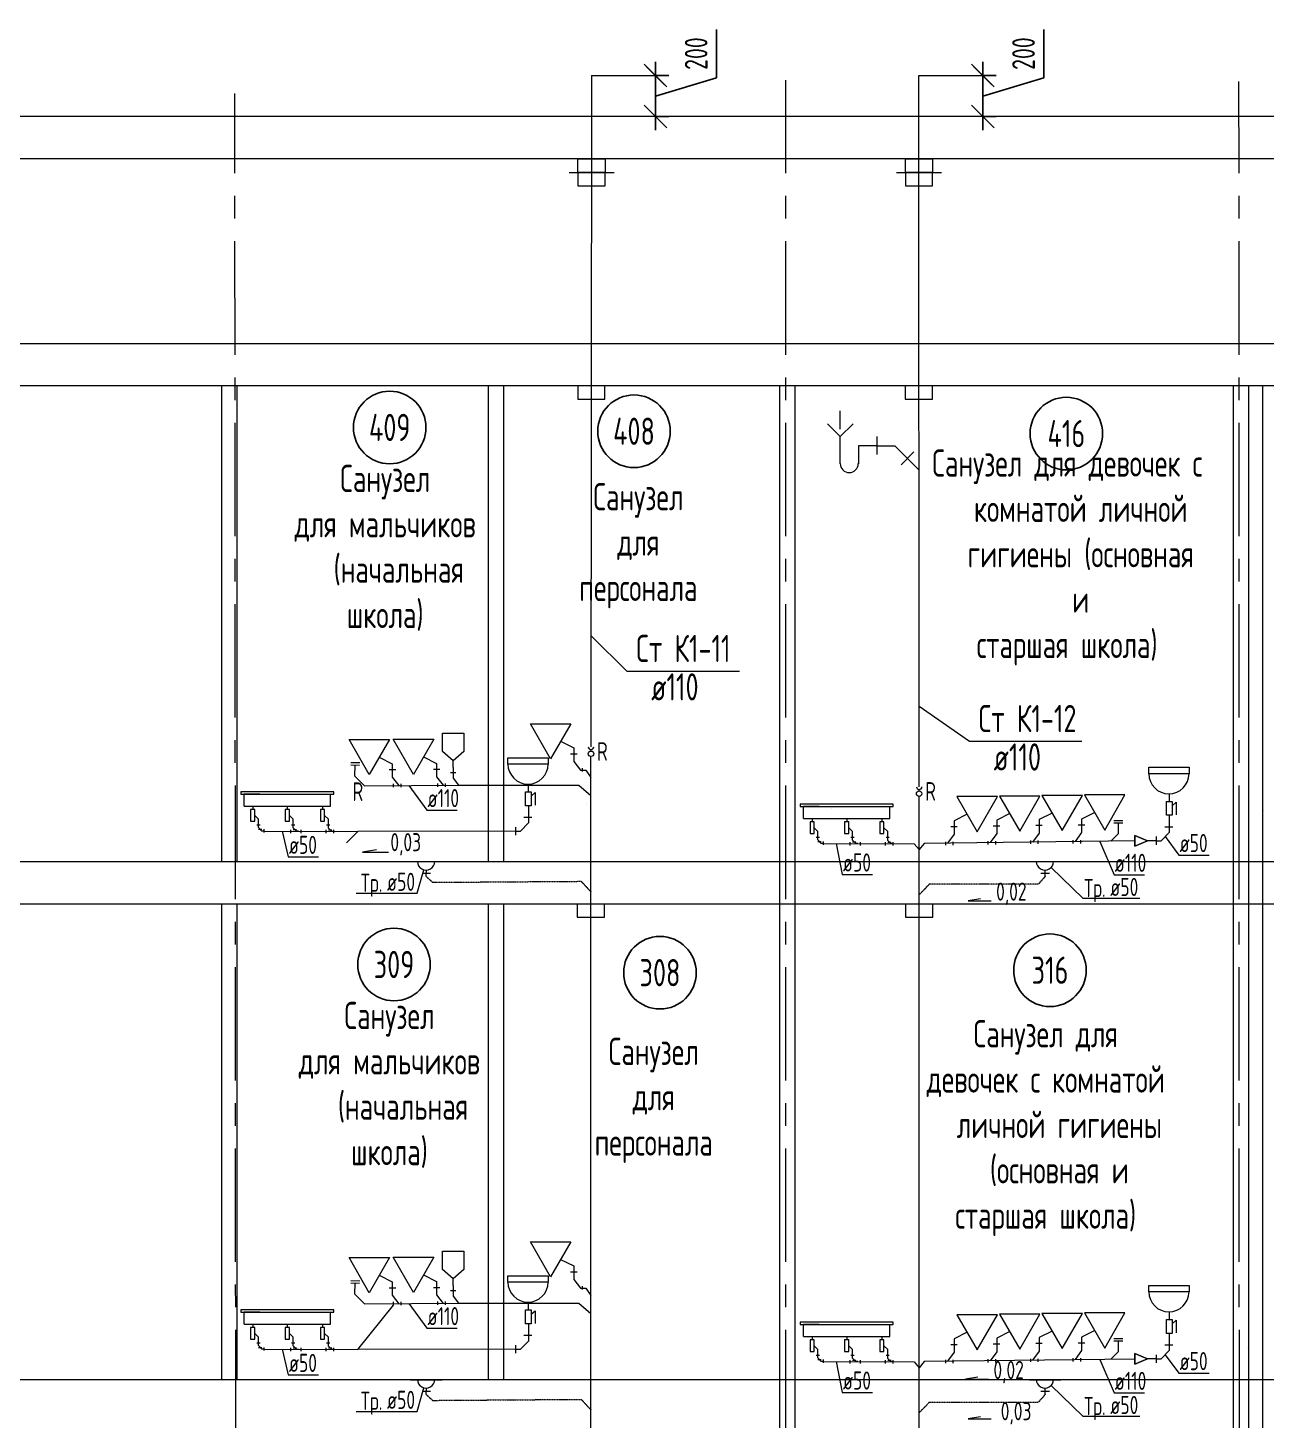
# Model space of a CAD drawing. Header units: millimetres. Extents: x -8689834 to 9419935, y -284943 to 166066.
# Drawn here: x -143613 to -129957, y -209729 to -194381 of the extents above; entities that cross this region are included whole.
import ezdxf
from ezdxf.enums import TextEntityAlignment as Align

# ---------------------------------------------------------------- set-up
doc = ezdxf.new("R2010")
doc.units = ezdxf.units.MM
doc.header["$MEASUREMENT"] = 0
doc.linetypes.add('01_base$0$DASHED2', pattern=[0.375, 0.25, -0.125])
doc.linetypes.add('CENTER', pattern=[2, 1.25, -0.25, 0.25, -0.25])
doc.layers.get('0').update_dxf_attribs({"color": 250, "lineweight": 9})
for name, color, linetype in [('PDF _0', 7, 'Continuous'), ('PDF __ВК-Text В1', 7, 'Continuous'), ('PDF __ВК-В1', 5, 'Continuous'), ('PDF __ВК-переход', 7, 'Continuous'), ('PDF __ВК-переход на SML', 3, 'Continuous'), ('PDF __ВК-противопожарные муфты', 1, 'Continuous'), ('PDF __ВК-размеры', 7, 'Continuous'), ('PDF __ВК-стены', 7, 'Continuous'), ('PDF __К14', 3, 'Continuous'), ('PDF __Сантехника', 7, 'Continuous'), ('PDF _TEKSTBK', 7, 'Continuous'), ('АР_Таблицы', 250, 'Continuous')]:
    doc.layers.add(name, color=color, linetype=linetype)
doc.layers.add('PDF __ВК-К1', color=7, linetype='Continuous', true_color=0xb80000)
for name, color, linetype, lineweight in [('АР_Маркер экспликации', 239, 'Continuous', 13), ('АР_Номер помещения', 1, 'Continuous', 25), ('АР_Оси', 195, 'Continuous', 9), ('АР_Оси размеры', 164, 'Continuous', 9), ('АР_Помещения_площадь', 19, 'Continuous', 9), ('ВК_канализация', 32, 'Continuous', 30)]:
    doc.layers.add(name, color=color, linetype=linetype, lineweight=lineweight)
doc.styles.add('ISOCPEUR', font='isocpeur.ttf', dxfattribs={"width": 0.7})
doc.styles.get("Standard").update_dxf_attribs({"font": 'isocpeur.ttf', "width": 0.7})
doc.styles.add('ГОСТ 2.304', font='isocpeur.ttf', dxfattribs={"width": 0.7})
doc.dimstyles.new('СПДС', dxfattribs={"dimscale": 100, "dimtxt": 2.5, "dimasz": 2.5, "dimexe": 1.5, "dimexo": 0, "dimgap": 1, "dimtad": 1, "dimdec": 0, "dimrnd": 1, "dimtxsty": 'ГОСТ 2.304', "dimblk": 'OBLIQUE', "dimcen": 2.5, "dimdle": 1.5, "dimadec": 0, "dimazin": 2, "dimtfac": 0.75, "dimtdec": 0, "dimtmove": 1, "dimatfit": 3, "dimfxl": 1, "dimtolj": 1, "dimarcsym": 1})

# ---------------------------------------------------------------- blocks, each defined once
blk = doc.blocks.new('*U2019')
at = {"layer": 'АР_Номер помещения', "color": 7}
blk.add_circle((-15720, 4793), 400, dxfattribs=at)
at = {"layer": 'АР_Помещения_площадь', "color": 7}
blk.add_line((-13545, 633), (-13545, 633), dxfattribs=at)
at = {"color": 7, "style": 'ISOCPEUR', "width": 0.7, "flags": 1}
blk.add_attdef('КАТЕГОРИЯ', (-499, -2092), '', height=250, dxfattribs=at)
at = {"layer": 'АР_Номер помещения', "color": 7, "style": 'ISOCPEUR', "width": 0.7}
blk.add_attdef('НОМЕР_ПОМЕЩЕНИЯ', text='', height=300, dxfattribs=at).set_placement((-15720, 4793), align=Align.MIDDLE_CENTER)
at = {"layer": 'АР_Помещения_площадь', "color": 7, "lineweight": 30, "width": 0.7, "flags": 104}
blk.add_attdef('ИМЯ_ПОМЕЩЕНИЯ', text='', height=100, dxfattribs=at).set_placement((158, 1217), align=Align.MIDDLE_CENTER)
at = {"layer": 'АР_Помещения_площадь', "color": 7, "style": 'ISOCPEUR', "width": 0.7}
blk.add_attdef('ПЛОЩАДЬ_ПОМЕЩЕНИЯ', text='', height=200, dxfattribs=at).set_placement((-13540, 880), align=Align.MIDDLE_RIGHT)
blk = doc.blocks.new('*U2045')
at = {"layer": 'АР_Номер помещения', "color": 7}
blk.add_circle((-15720, 4793), 400, dxfattribs=at)
at = {"layer": 'АР_Помещения_площадь', "color": 7}
blk.add_line((-13545, 633), (-13545, 633), dxfattribs=at)
at = {"color": 7, "style": 'ISOCPEUR', "width": 0.7, "flags": 1}
blk.add_attdef('КАТЕГОРИЯ', (-499, -2092), '', height=250, dxfattribs=at)
at = {"layer": 'АР_Номер помещения', "color": 7, "style": 'ISOCPEUR', "width": 0.7}
blk.add_attdef('НОМЕР_ПОМЕЩЕНИЯ', text='', height=300, dxfattribs=at).set_placement((-15720, 4793), align=Align.MIDDLE_CENTER)
at = {"layer": 'АР_Помещения_площадь', "color": 7, "lineweight": 30, "width": 0.7, "flags": 104}
blk.add_attdef('ИМЯ_ПОМЕЩЕНИЯ', text='', height=100, dxfattribs=at).set_placement((158, 1217), align=Align.MIDDLE_CENTER)
at = {"layer": 'АР_Помещения_площадь', "color": 7, "style": 'ISOCPEUR', "width": 0.7}
blk.add_attdef('ПЛОЩАДЬ_ПОМЕЩЕНИЯ', text='', height=200, dxfattribs=at).set_placement((-13540, 880), align=Align.MIDDLE_RIGHT)
blk = doc.blocks.new('*U2046')
at = {"layer": 'АР_Номер помещения', "color": 7}
blk.add_circle((-15720, 4793), 400, dxfattribs=at)
at = {"layer": 'АР_Помещения_площадь', "color": 7}
blk.add_line((-13545, 633), (-13545, 633), dxfattribs=at)
at = {"color": 7, "style": 'ISOCPEUR', "width": 0.7, "flags": 1}
blk.add_attdef('КАТЕГОРИЯ', (-499, -2092), '', height=250, dxfattribs=at)
at = {"layer": 'АР_Номер помещения', "color": 7, "style": 'ISOCPEUR', "width": 0.7}
blk.add_attdef('НОМЕР_ПОМЕЩЕНИЯ', text='', height=300, dxfattribs=at).set_placement((-15720, 4793), align=Align.MIDDLE_CENTER)
at = {"layer": 'АР_Помещения_площадь', "color": 7, "lineweight": 30, "width": 0.7, "flags": 104}
blk.add_attdef('ИМЯ_ПОМЕЩЕНИЯ', text='', height=100, dxfattribs=at).set_placement((158, 1217), align=Align.MIDDLE_CENTER)
at = {"layer": 'АР_Помещения_площадь', "color": 7, "style": 'ISOCPEUR', "width": 0.7}
blk.add_attdef('ПЛОЩАДЬ_ПОМЕЩЕНИЯ', text='', height=200, dxfattribs=at).set_placement((-13540, 880), align=Align.MIDDLE_RIGHT)
blk = doc.blocks.new('*U2047')
at = {"layer": 'АР_Номер помещения', "color": 7}
blk.add_circle((-15720, 4793), 400, dxfattribs=at)
at = {"layer": 'АР_Помещения_площадь', "color": 7}
blk.add_line((-13545, 633), (-13545, 633), dxfattribs=at)
at = {"color": 7, "style": 'ISOCPEUR', "width": 0.7, "flags": 1}
blk.add_attdef('КАТЕГОРИЯ', (-499, -2092), '', height=250, dxfattribs=at)
at = {"layer": 'АР_Номер помещения', "color": 7, "style": 'ISOCPEUR', "width": 0.7}
blk.add_attdef('НОМЕР_ПОМЕЩЕНИЯ', text='', height=300, dxfattribs=at).set_placement((-15720, 4793), align=Align.MIDDLE_CENTER)
at = {"layer": 'АР_Помещения_площадь', "color": 7, "lineweight": 30, "width": 0.7, "flags": 104}
blk.add_attdef('ИМЯ_ПОМЕЩЕНИЯ', text='', height=100, dxfattribs=at).set_placement((158, 1217), align=Align.MIDDLE_CENTER)
at = {"layer": 'АР_Помещения_площадь', "color": 7, "style": 'ISOCPEUR', "width": 0.7}
blk.add_attdef('ПЛОЩАДЬ_ПОМЕЩЕНИЯ', text='', height=200, dxfattribs=at).set_placement((-13540, 880), align=Align.MIDDLE_RIGHT)
blk = doc.blocks.new('_Oblique')
at = {"color": 0, "linetype": 'ByBlock', "lineweight": -2}
blk.add_line((-0.5, -0.5), (0.5, 0.5), dxfattribs=at)
blk = doc.blocks.new('*D2065')
at = {"layer": 'АР_Оси размеры', "color": 0, "lineweight": -2, "ltscale": 100, "transparency": 16777216}
for p, q in [((-136018, -194931), (-136018, -194399)), ((-136693, -195510), (-136693, -194757)), ((-136693, -194907), (-136543, -194907)), ((-136693, -195134), (-136018, -194931)), ((-136693, -195360), (-136543, -195360))]:
    blk.add_line(p, q, dxfattribs=at)
at = {"layer": 'АР_Оси размеры', "color": 0, "lineweight": -2, "ltscale": 100, "transparency": 16777216, "xscale": 250, "yscale": 250, "zscale": 250}
for p, rotation in [((-136693, -194907), 90), ((-136693, -195360), 270)]:
    blk.add_blockref('_Oblique', p, dxfattribs=dict(at, rotation=rotation))
at = {"layer": 'АР_Оси размеры', "color": 0, "lineweight": 13, "ltscale": 100, "transparency": 16777216, "insert": (-136243, -194665), "char_height": 250, "attachment_point": 5, "rotation": 90, "style": 'ГОСТ 2.304'}
blk.add_mtext('\\A1;200', dxfattribs=at)
blk = doc.blocks.new('*D2058')
at = {"layer": 'АР_Оси размеры', "color": 0, "lineweight": -2, "ltscale": 100, "transparency": 16777216}
for p, q in [((-132408, -194931), (-132408, -194399)), ((-133083, -195510), (-133083, -194757)), ((-133083, -194907), (-132933, -194907)), ((-133083, -195134), (-132408, -194931)), ((-133083, -195360), (-132933, -195360))]:
    blk.add_line(p, q, dxfattribs=at)
at = {"layer": 'АР_Оси размеры', "color": 0, "lineweight": -2, "ltscale": 100, "transparency": 16777216, "xscale": 250, "yscale": 250, "zscale": 250}
for p, rotation in [((-133083, -194907), 90), ((-133083, -195360), 270)]:
    blk.add_blockref('_Oblique', p, dxfattribs=dict(at, rotation=rotation))
at = {"layer": 'АР_Оси размеры', "color": 0, "lineweight": 13, "ltscale": 100, "transparency": 16777216, "insert": (-132633, -194665), "char_height": 250, "attachment_point": 5, "rotation": 90, "style": 'ГОСТ 2.304'}
blk.add_mtext('\\A1;200', dxfattribs=at)
blk = doc.blocks.new('*U1948')
at = {"layer": 'АР_Номер помещения', "color": 7}
blk.add_circle((-15720, 4793), 400, dxfattribs=at)
at = {"layer": 'АР_Помещения_площадь', "color": 7}
blk.add_line((-13545, 633), (-13545, 633), dxfattribs=at)
at = {"color": 7, "style": 'ISOCPEUR', "width": 0.7, "flags": 1}
blk.add_attdef('КАТЕГОРИЯ', (-499, -2092), '', height=250, dxfattribs=at)
at = {"layer": 'АР_Номер помещения', "color": 7, "style": 'ISOCPEUR', "width": 0.7}
blk.add_attdef('НОМЕР_ПОМЕЩЕНИЯ', text='', height=300, dxfattribs=at).set_placement((-15720, 4793), align=Align.MIDDLE_CENTER)
at = {"layer": 'АР_Помещения_площадь', "color": 7, "lineweight": 30, "width": 0.7, "flags": 104}
blk.add_attdef('ИМЯ_ПОМЕЩЕНИЯ', text='', height=100, dxfattribs=at).set_placement((158, 1217), align=Align.MIDDLE_CENTER)
at = {"layer": 'АР_Помещения_площадь', "color": 7, "style": 'ISOCPEUR', "width": 0.7}
blk.add_attdef('ПЛОЩАДЬ_ПОМЕЩЕНИЯ', text='', height=200, dxfattribs=at).set_placement((-13540, 880), align=Align.MIDDLE_RIGHT)
blk = doc.blocks.new('*U1947')
at = {"layer": 'АР_Номер помещения', "color": 7}
blk.add_circle((-15720, 4793), 400, dxfattribs=at)
at = {"layer": 'АР_Помещения_площадь', "color": 7}
blk.add_line((-13545, 633), (-13545, 633), dxfattribs=at)
at = {"color": 7, "style": 'ISOCPEUR', "width": 0.7, "flags": 1}
blk.add_attdef('КАТЕГОРИЯ', (-499, -2092), '', height=250, dxfattribs=at)
at = {"layer": 'АР_Номер помещения', "color": 7, "style": 'ISOCPEUR', "width": 0.7}
blk.add_attdef('НОМЕР_ПОМЕЩЕНИЯ', text='', height=300, dxfattribs=at).set_placement((-15720, 4793), align=Align.MIDDLE_CENTER)
at = {"layer": 'АР_Помещения_площадь', "color": 7, "lineweight": 30, "width": 0.7, "flags": 104}
blk.add_attdef('ИМЯ_ПОМЕЩЕНИЯ', text='', height=100, dxfattribs=at).set_placement((158, 1217), align=Align.MIDDLE_CENTER)
at = {"layer": 'АР_Помещения_площадь', "color": 7, "style": 'ISOCPEUR', "width": 0.7}
blk.add_attdef('ПЛОЩАДЬ_ПОМЕЩЕНИЯ', text='', height=200, dxfattribs=at).set_placement((-13540, 880), align=Align.MIDDLE_RIGHT)

msp = doc.modelspace()

# ---------------------------------------------------------------- linework, layer by layer
at = {"layer": 'PDF _0', "lineweight": 13}
for points in [[(-136591.7, -195008.8), (-136794.9, -194805.6)], [(-132981.8, -195008.8), (-133185, -194805.6)]]:
    msp.add_lwpolyline(points, dxfattribs=at)
at = {"layer": 'PDF _0', "color": 3, "lineweight": 13}
for centre in [(-139221.1, -203569.8), (-139221.1, -203569.8), (-132397.1, -203569.8), (-132397.1, -203569.8), (-139221.1, -209280.3), (-139221.1, -209280.3), (-132397.1, -209280.3), (-132397.1, -209280.3)]:
    msp.add_arc(centre, 95.2, 179.99999, 0.00001, dxfattribs=at)
at = {"layer": 'PDF __ВК-Text В1', "lineweight": 13}
for points in [[(-139767.4, -203442.2), (-139922.1, -203468.4), (-139634.6, -203468.4)], [(-133108, -203981.9), (-133244.2, -204005), (-132990.9, -204005)], [(-133137.6, -209255.5), (-133273.9, -209278.5), (-133020.5, -209278.5)], [(-133108, -209692.5), (-133244.2, -209715.5), (-132990.9, -209715.5)]]:
    msp.add_lwpolyline(points, dxfattribs=at)
at = {"layer": 'PDF __ВК-В1', "color": 244, "lineweight": 13, "true_color": 0x991b1e}
for points in [[(-137402.2, -202306), (-137394.9, -194907.2)], [(-133783.3, -202746.4), (-133786.1, -194907.2)], [(-137404.2, -219022.6), (-137403.2, -202412.8)], [(-133784.4, -219019.3), (-133784.3, -202853.1)]]:
    msp.add_lwpolyline(points, dxfattribs=at)
at = {"layer": 'PDF __ВК-К1', "lineweight": 13}
for points in [[(-134252.2, -198885.7), (-134252.2, -199084.7)], [(-134252.2, -198987.3), (-134451.1, -198987.3)], [(-134252.2, -198987.3), (-134053.2, -198987.3), (-133786.5, -199254)], [(-133841.6, -199055), (-133981.2, -199199)], [(-139392.6, -203571.9), (-139045.5, -203571.9)], [(-132568.6, -203571.9), (-132221.5, -203571.9)], [(-139392.6, -209282.4), (-139045.5, -209282.4)], [(-132568.6, -209282.4), (-132221.5, -209282.4)]]:
    msp.add_lwpolyline(points, dxfattribs=at)
at = {"layer": 'PDF __ВК-К1', "color": 244, "lineweight": 13, "true_color": 0x991b1e}
for points in [[(-137627.3, -202383.9), (-137554.8, -202383.9)], [(-137592.8, -202318.3), (-137592.8, -202466.8)], [(-139954, -202510.6), (-140051.2, -202508.6)], [(-139953.4, -202484.5), (-140050.7, -202482.5)], [(-139901.8, -202737.2), (-140006.3, -202628.2), (-140003.8, -202509.6)], [(-139629.2, -202557.9), (-139556.7, -202557.9)], [(-139594.7, -202492.2), (-139594.7, -202640.8)], [(-139140.6, -202554.4), (-139068, -202554.4)], [(-139106, -202488.8), (-139106, -202637.3)], [(-138950.5, -202587.8), (-138892.5, -202587.8)], [(-138922.9, -202532.6), (-138922.9, -202651.3)], [(-137592.8, -202466.8), (-137520.2, -202562.6)], [(-137495.7, -202577.7), (-137495.7, -202541.3)], [(-139594.7, -202640.8), (-139522.1, -202734)], [(-139581.3, -202751.6), (-139581.3, -202715.2)], [(-139497.6, -202751.6), (-139497.6, -202715.2)], [(-139106, -202637.3), (-139033.5, -202730.6)], [(-139092.7, -202748.2), (-139092.7, -202711.7)], [(-139009, -202748.2), (-139009, -202711.7)], [(-138922.9, -202651.3), (-138864.9, -202728.6)], [(-138864.9, -202728.6), (-138784.5, -202728.6)], [(-138092.7, -202955.4), (-138092.7, -203145.9)], [(-141086.5, -203165.1), (-141050, -203165.1)], [(-141069.1, -203196.5), (-141069.1, -203160)], [(-141008.1, -203236.8), (-141032.4, -203236.8), (-141069.1, -203196.5)], [(-140706.5, -203165.1), (-140670.1, -203165.1)], [(-140687.4, -203200.3), (-140687.4, -203163.8)], [(-140628.4, -203237.7), (-140651, -203237.7), (-140687.4, -203200.3)], [(-140317.9, -203165.1), (-140281.5, -203165.1)], [(-140298.8, -203201.6), (-140298.8, -203165.1)], [(-140239.8, -203238.6), (-140262.4, -203238.6), (-140298.8, -203201.6)], [(-138236.6, -203234.8), (-138181.6, -203234.8), (-138092.7, -203145.9)], [(-138236.6, -203190.3), (-138236.6, -203279.2)], [(-138054.6, -203086.6), (-138143.5, -203086.6)], [(-133363.7, -203187.5), (-133436.3, -203187.5)], [(-133398.3, -203121.8), (-133398.3, -203270.4)], [(-132894.7, -203180.4), (-132967.2, -203180.4)], [(-132929.2, -203114.7), (-132929.2, -203263.3)], [(-132426.5, -203174.4), (-132499, -203174.4)], [(-132461, -203108.8), (-132461, -203257.3)], [(-131958.2, -203168.5), (-132030.8, -203168.5)], [(-131992.8, -203102.8), (-131992.8, -203251.4)], [(-131671.4, -203347.5), (-131586.5, -203262.6), (-131586.5, -203144)], [(-131636.3, -203117.9), (-131539, -203117.9)], [(-131636.3, -203144), (-131539, -203144)], [(-130987.3, -203192.8), (-131076.2, -203192.8)], [(-131025.4, -203061.5), (-131025.4, -203252)], [(-141069.1, -203215.6), (-141032.6, -203215.6)], [(-141008.3, -203252), (-141008.3, -203215.6)], [(-140716.9, -203220.6), (-140716.9, -203257.1)], [(-140687.4, -203219.3), (-140651, -203219.3)], [(-140603.2, -203220.6), (-140603.2, -203257.1)], [(-140328.3, -203220.6), (-140328.3, -203257.1)], [(-140298.8, -203220.6), (-140262.4, -203220.6)], [(-140239.8, -203257.1), (-140239.8, -203220.6)], [(-134918.1, -203300.8), (-134881.7, -203300.8)], [(-134900.7, -203332.2), (-134900.7, -203295.7)], [(-134839.8, -203372.5), (-134864, -203372.5), (-134900.7, -203332.2)], [(-134900.7, -203351.3), (-134864.3, -203351.3)], [(-134840, -203387.7), (-134840, -203351.3)], [(-134538.1, -203300.8), (-134501.7, -203300.8)], [(-134519, -203336), (-134519, -203299.5)], [(-134460.1, -203373.4), (-134482.6, -203373.4), (-134519, -203336)], [(-134519, -203355), (-134482.6, -203355)], [(-134149.5, -203300.8), (-134113.1, -203300.8)], [(-134130.4, -203337.3), (-134130.4, -203300.8)], [(-134071.4, -203374.3), (-134094, -203374.3), (-134130.4, -203337.3)], [(-131406.9, -203344.3), (-133728.9, -203372.8)], [(-133491.4, -203390), (-133491.4, -203353.6)], [(-133398.3, -203270.4), (-133470.7, -203369.6)], [(-133407.6, -203390), (-133407.6, -203353.6)], [(-133022.3, -203382.9), (-133022.3, -203346.5)], [(-132929.2, -203263.3), (-133001.7, -203362.5)], [(-132938.6, -203382.9), (-132938.6, -203346.5)], [(-132554.1, -203377), (-132554.1, -203340.6)], [(-132461, -203257.3), (-132533.5, -203356.6)], [(-132470.4, -203377), (-132470.4, -203340.6)], [(-132085.9, -203371), (-132085.9, -203334.6)], [(-131992.8, -203251.4), (-132065.3, -203350.6)], [(-132002.2, -203371), (-132002.2, -203334.6)], [(-131169.4, -203341.4), (-131267.2, -203342.6)], [(-131169.4, -203340.9), (-131114.3, -203340.9), (-131025.4, -203252)], [(-131169.4, -203296.5), (-131169.4, -203385.4)], [(-134548.6, -203356.3), (-134548.6, -203392.8)], [(-134434.8, -203356.3), (-134434.8, -203392.8)], [(-134159.9, -203356.3), (-134159.9, -203392.8)], [(-134130.4, -203356.3), (-134094, -203356.3)], [(-134071.5, -203392.8), (-134071.5, -203356.3)], [(-139392.6, -203571.9), (-139045.5, -203571.9)], [(-132568.6, -203571.9), (-132221.5, -203571.9)], [(-139172.5, -203703.1), (-139265.6, -203703.1)], [(-139172.5, -203703.1), (-139265.6, -203703.1)], [(-139219, -203737), (-139218.3, -203665)], [(-132348.4, -203703.1), (-132441.6, -203703.1)], [(-132348.4, -203703.1), (-132441.6, -203703.1)], [(-132395, -203737), (-132394.3, -203665)], [(-137627.3, -208094.5), (-137554.8, -208094.5)], [(-137592.8, -208028.8), (-137592.8, -208177.4)], [(-139954, -208221.1), (-140051.2, -208219.1)], [(-139953.4, -208195), (-140050.7, -208193)], [(-139901.8, -208447.7), (-140006.3, -208338.7), (-140003.8, -208220.1)], [(-139594.7, -208202.7), (-139594.7, -208351.3)], [(-139140.6, -208264.9), (-139068, -208264.9)], [(-139106, -208199.3), (-139106, -208347.8)], [(-138922.9, -208243.1), (-138922.9, -208361.8)], [(-137592.8, -208177.4), (-137520.2, -208273.2)], [(-137495.7, -208288.2), (-137495.7, -208251.8)], [(-139629.2, -208268.4), (-139556.7, -208268.4)], [(-139594.7, -208351.3), (-139522.1, -208444.6)], [(-139106, -208347.8), (-139033.5, -208441.1)], [(-138950.5, -208298.3), (-138892.5, -208298.3)], [(-138922.9, -208361.8), (-138864.9, -208439.1)], [(-139581.3, -208462.2), (-139581.3, -208425.7)], [(-139497.6, -208462.2), (-139497.6, -208425.7)], [(-139092.7, -208458.7), (-139092.7, -208422.3)], [(-139009, -208458.7), (-139009, -208422.3)], [(-138864.9, -208439.1), (-138784.5, -208439.1)], [(-138092.7, -208665.9), (-138092.7, -208856.4)], [(-141086.5, -208875.6), (-141050, -208875.6)], [(-141069.1, -208907), (-141069.1, -208870.6)], [(-140706.5, -208875.6), (-140670.1, -208875.6)], [(-140687.4, -208910.8), (-140687.4, -208874.4)], [(-140317.9, -208875.6), (-140281.5, -208875.6)], [(-140298.8, -208912.1), (-140298.8, -208875.6)], [(-138236.6, -208945.3), (-138181.6, -208945.3), (-138092.7, -208856.4)], [(-138054.6, -208797.1), (-138143.5, -208797.1)], [(-133398.3, -208832.4), (-133398.3, -208980.9)], [(-132929.2, -208825.3), (-132929.2, -208973.8)], [(-132461, -208819.3), (-132461, -208967.9)], [(-131958.2, -208879), (-132030.8, -208879)], [(-131992.8, -208813.4), (-131992.8, -208961.9)], [(-131671.4, -209058.1), (-131586.5, -208973.1), (-131586.5, -208854.5)], [(-131636.3, -208828.4), (-131539, -208828.4)], [(-131636.3, -208854.5), (-131539, -208854.5)], [(-131025.4, -208772.1), (-131025.4, -208962.5)], [(-141008.1, -208947.4), (-141032.4, -208947.4), (-141069.1, -208907)], [(-141069.1, -208926.1), (-141032.6, -208926.1)], [(-141008.3, -208962.5), (-141008.3, -208926.1)], [(-140716.9, -208931.2), (-140716.9, -208967.6)], [(-140628.4, -208948.2), (-140651, -208948.2), (-140687.4, -208910.8)], [(-140687.4, -208929.9), (-140651, -208929.9)], [(-140603.2, -208931.2), (-140603.2, -208967.6)], [(-140328.3, -208931.2), (-140328.3, -208967.6)], [(-140239.8, -208949.1), (-140262.4, -208949.1), (-140298.8, -208912.1)], [(-140298.8, -208931.2), (-140262.4, -208931.2)], [(-140239.8, -208967.6), (-140239.8, -208931.2)], [(-138236.6, -208900.8), (-138236.6, -208989.7)], [(-134918.1, -209011.4), (-134881.7, -209011.4)], [(-134900.7, -209042.7), (-134900.7, -209006.3)], [(-134538.1, -209011.4), (-134501.7, -209011.4)], [(-134519, -209046.5), (-134519, -209010.1)], [(-134149.5, -209011.4), (-134113.1, -209011.4)], [(-134130.4, -209047.8), (-134130.4, -209011.4)], [(-133398.3, -208980.9), (-133470.7, -209080.1)], [(-133363.7, -208898), (-133436.3, -208898)], [(-132929.2, -208973.8), (-133001.7, -209073)], [(-132894.7, -208890.9), (-132967.2, -208890.9)], [(-132461, -208967.9), (-132533.5, -209067.1)], [(-132426.5, -208885), (-132499, -208885)], [(-131992.8, -208961.9), (-132065.3, -209061.1)], [(-131169.4, -209051.4), (-131114.3, -209051.4), (-131025.4, -208962.5)], [(-131169.4, -209007), (-131169.4, -209095.9)], [(-130987.3, -208903.3), (-131076.2, -208903.3)], [(-134839.8, -209083.1), (-134864, -209083.1), (-134900.7, -209042.7)], [(-134900.7, -209061.8), (-134864.3, -209061.8)], [(-134840, -209098.2), (-134840, -209061.8)], [(-134548.6, -209066.9), (-134548.6, -209103.3)], [(-134460.1, -209083.9), (-134482.6, -209083.9), (-134519, -209046.5)], [(-134519, -209065.6), (-134482.6, -209065.6)], [(-134434.8, -209066.9), (-134434.8, -209103.3)], [(-134159.9, -209066.9), (-134159.9, -209103.3)], [(-134071.4, -209084.8), (-134094, -209084.8), (-134130.4, -209047.8)], [(-134130.4, -209066.9), (-134094, -209066.9)], [(-134071.5, -209103.3), (-134071.5, -209066.9)], [(-131406.9, -209054.8), (-133728.9, -209083.3)], [(-133491.4, -209100.6), (-133491.4, -209064.1)], [(-133407.6, -209100.6), (-133407.6, -209064.1)], [(-133022.3, -209093.5), (-133022.3, -209057)], [(-132938.6, -209093.5), (-132938.6, -209057)], [(-132554.1, -209087.5), (-132554.1, -209051.1)], [(-132470.4, -209087.5), (-132470.4, -209051.1)], [(-132085.9, -209081.6), (-132085.9, -209045.1)], [(-132002.2, -209081.6), (-132002.2, -209045.1)], [(-131169.4, -209051.9), (-131267.2, -209053.1)], [(-139392.6, -209282.4), (-139045.5, -209282.4)], [(-132568.6, -209282.4), (-132221.5, -209282.4)], [(-139172.5, -209413.6), (-139265.6, -209413.6)], [(-139172.5, -209413.6), (-139265.6, -209413.6)], [(-139219, -209447.5), (-139218.3, -209375.5)], [(-132348.4, -209413.6), (-132441.6, -209413.6)], [(-132348.4, -209413.6), (-132441.6, -209413.6)], [(-132395, -209447.5), (-132394.3, -209375.5)]]:
    msp.add_lwpolyline(points, dxfattribs=at)
at = {"layer": 'PDF __ВК-К1', "color": 244, "linetype": '01_base$0$DASHED2', "lineweight": 13, "true_color": 0x991b1e}
for points in [[(-139219, -203737), (-139149.3, -203800.1), (-137510.9, -203788.8), (-137405.5, -203903.1)], [(-132395, -203737), (-132471.2, -203821.6), (-133672.7, -203821.6), (-133782.7, -203935.9)], [(-139219, -209447.5), (-139149.3, -209510.6), (-137510.9, -209499.3), (-137405.5, -209613.6)], [(-132395, -209447.5), (-132471.2, -209532.2), (-133672.7, -209532.2), (-133782.7, -209646.5)]]:
    msp.add_lwpolyline(points, dxfattribs=at)
at = {"layer": 'PDF __ВК-переход', "lineweight": 13}
for points in [[(-131406.8, -203283.1), (-131407, -203401.6), (-131267.2, -203342.6), (-131406.8, -203283.1), (-131407, -203401.6), (-131267.2, -203342.6), (-131406.8, -203283.1), (-131267.2, -203342.6), (-131407, -203401.6)], [(-131406.8, -208993.6), (-131407, -209112.1), (-131267.2, -209053.1), (-131406.8, -208993.6), (-131407, -209112.1), (-131267.2, -209053.1), (-131406.8, -208993.6), (-131267.2, -209053.1), (-131407, -209112.1)]]:
    msp.add_lwpolyline(points, close=True, dxfattribs=at)
at = {"layer": 'PDF __ВК-переход на SML', "lineweight": 13}
for points in [[(-137546.2, -195825.8), (-137245.6, -195825.8), (-137245.6, -195974), (-137546.2, -195974)], [(-133936.3, -195825.8), (-133635.7, -195825.8), (-133635.7, -195974), (-133936.3, -195974)]]:
    msp.add_lwpolyline(points, close=True, dxfattribs=at)
at = {"layer": 'PDF __ВК-противопожарные муфты', "lineweight": 13}
for points in [[(-137643.5, -195974), (-137398, -195974), (-137148.3, -195974)], [(-137546.2, -195974), (-137546.2, -196122.1), (-137245.6, -196122.1), (-137245.6, -195974)], [(-134033.6, -195974), (-133788.1, -195974), (-133538.3, -195974)], [(-133936.3, -195974), (-133936.3, -196122.1), (-133635.7, -196122.1), (-133635.7, -195974)], [(-137646.8, -198324.9), (-137401.2, -198324.9), (-137151.5, -198324.9)], [(-137549.4, -198324.9), (-137549.4, -198473.1), (-137248.8, -198473.1), (-137248.8, -198324.9)], [(-134036.4, -198324.9), (-133790.9, -198324.9), (-133541.1, -198324.9)], [(-133939.1, -198324.9), (-133939.1, -198473.1), (-133638.5, -198473.1), (-133638.5, -198324.9)], [(-137651, -204035.4), (-137405.5, -204035.4), (-137155.8, -204035.4)], [(-137553.7, -204035.4), (-137553.7, -204183.6), (-137253.1, -204183.6), (-137253.1, -204035.4)], [(-134030.9, -204035.4), (-133785.4, -204035.4), (-133535.6, -204035.4)], [(-133933.5, -204035.4), (-133933.5, -204183.6), (-133633, -204183.6), (-133633, -204035.4)]]:
    msp.add_lwpolyline(points, dxfattribs=at)
at = {"layer": 'PDF __ВК-размеры', "lineweight": 13}
for points in [[(-137396, -194907.2), (-136591.7, -194907.2)], [(-133786.1, -194907.2), (-132981.8, -194907.2)]]:
    msp.add_lwpolyline(points, dxfattribs=at)
at = {"layer": 'PDF __ВК-стены', "color": 18, "lineweight": 13, "true_color": 0x000000}
for points in [[(-176520.6, -195355), (-121592.4, -195355.1)], [(-176520.6, -195820.6), (-121586.9, -195820.6)], [(-176463.9, -195820.6), (-121586.9, -195820.6)], [(-176520.6, -197859.2), (-121596.6, -197859.5)], [(-176520.6, -198324.9), (-121643.5, -198324.9)], [(-176520.6, -198324.9), (-121597.4, -198325)], [(-141479.1, -198324.9), (-141479.1, -203569.8)], [(-141309.8, -198324.9), (-141309.8, -203569.8)], [(-138537.6, -198324.9), (-138537.6, -203569.8)], [(-138368.2, -198324.9), (-138368.2, -203569.8)], [(-135323.7, -198324.9), (-135323.7, -225023.4)], [(-135154.4, -198324.9), (-135154.4, -225023.4)], [(-130322.9, -198324.9), (-130322.9, -225023.4)], [(-130153.6, -198324.9), (-130153.6, -225023.4)], [(-129997.9, -198324.9), (-129997.9, -225023.4)], [(-176520.6, -203569.8), (-121643.5, -203569.8)], [(-176520.6, -204035.4), (-121643.5, -204035.4)], [(-176520.6, -204035.4), (-121643.5, -204035.4)], [(-141479.1, -204035.4), (-141479.1, -209280.3)], [(-141309.8, -204035.4), (-141309.8, -209280.3)], [(-138537.6, -204035.4), (-138537.6, -209280.3)], [(-138368.2, -204035.4), (-138368.2, -209280.3)], [(-176520.6, -209280.3), (-121643.5, -209280.3)]]:
    msp.add_lwpolyline(points, dxfattribs=at)
at = {"layer": 'PDF __К14', "lineweight": 13}
msp.add_lwpolyline([(-134654.3, -198805.3), (-134654.3, -198602.1)], dxfattribs=at)
at = {"layer": 'PDF __Сантехника', "lineweight": 13}
for points in [[(-137848.4, -202439.2), (-138069.5, -202052.3), (-137623.9, -202052.3)], [(-139850.3, -202613.1), (-140071.4, -202226.2), (-139625.8, -202226.2)], [(-139361.7, -202609.7), (-139582.7, -202222.8), (-139137.1, -202222.8)], [(-138319.2, -202426.3), (-137874.7, -202426.3), (-137874.7, -202498.3), (-138319.2, -202498.3)], [(-131251.9, -202532.4), (-130807.4, -202532.4), (-130807.4, -202604.4), (-131251.9, -202604.4)], [(-140238.1, -202802.5), (-141265.2, -202802.5), (-141265.2, -202826.8), (-140238.1, -202826.8)], [(-138124.4, -202803), (-138061, -202803), (-138061, -202955.4), (-138124.4, -202955.4)], [(-133142.6, -203242.7), (-132921.5, -202855.8), (-133367.2, -202855.8)], [(-132673.6, -203235.6), (-132452.5, -202848.8), (-132898.1, -202848.8)], [(-132205.4, -203229.7), (-131984.3, -202842.8), (-132429.9, -202842.8)], [(-131737.2, -203223.7), (-131516.1, -202836.8), (-131961.7, -202836.8)], [(-141109, -202998.6), (-141155.9, -202998.6), (-141155.9, -203125.2), (-141109, -203125.2)], [(-140729.1, -202998.6), (-140774.2, -202998.6), (-140774.2, -203125.2), (-140729.1, -203125.2)], [(-140340.4, -202998.6), (-140385.6, -202998.6), (-140385.6, -203125.2), (-140340.4, -203125.2)], [(-134069.7, -202938.2), (-135096.8, -202938.2), (-135096.8, -202962.5), (-134069.7, -202962.5)], [(-131057.2, -202909.1), (-130993.7, -202909.1), (-130993.7, -203061.5), (-131057.2, -203061.5)], [(-134940.6, -203134.3), (-134987.5, -203134.3), (-134987.5, -203260.9), (-134940.6, -203260.9)], [(-134560.7, -203134.3), (-134605.8, -203134.3), (-134605.8, -203260.9), (-134560.7, -203260.9)], [(-134172.1, -203134.3), (-134217.2, -203134.3), (-134217.2, -203260.9), (-134172.1, -203260.9)], [(-137848.4, -208149.7), (-138069.5, -207762.8), (-137623.9, -207762.8)], [(-139850.3, -208323.7), (-140071.4, -207936.8), (-139625.8, -207936.8)], [(-139361.7, -208320.2), (-139582.7, -207933.3), (-139137.1, -207933.3)], [(-138319.2, -208136.8), (-137874.7, -208136.8), (-137874.7, -208208.8), (-138319.2, -208208.8)], [(-131251.9, -208243), (-130807.4, -208243), (-130807.4, -208314.9), (-131251.9, -208314.9)], [(-140238.1, -208513.1), (-141265.2, -208513.1), (-141265.2, -208537.3), (-140238.1, -208537.3)], [(-138124.4, -208513.5), (-138061, -208513.5), (-138061, -208665.9), (-138124.4, -208665.9)], [(-133142.6, -208953.3), (-132921.5, -208566.4), (-133367.2, -208566.4)], [(-132673.6, -208946.2), (-132452.5, -208559.3), (-132898.1, -208559.3)], [(-132205.4, -208940.2), (-131984.3, -208553.3), (-132429.9, -208553.3)], [(-131737.2, -208934.3), (-131516.1, -208547.4), (-131961.7, -208547.4)], [(-141109, -208709.1), (-141155.9, -208709.1), (-141155.9, -208835.7), (-141109, -208835.7)], [(-140729.1, -208709.1), (-140774.2, -208709.1), (-140774.2, -208835.7), (-140729.1, -208835.7)], [(-140340.4, -208709.1), (-140385.6, -208709.1), (-140385.6, -208835.7), (-140340.4, -208835.7)], [(-134069.7, -208648.8), (-135096.8, -208648.8), (-135096.8, -208673), (-134069.7, -208673)], [(-131057.2, -208619.7), (-130993.7, -208619.7), (-130993.7, -208772.1), (-131057.2, -208772.1)], [(-134940.6, -208844.8), (-134987.5, -208844.8), (-134987.5, -208971.4), (-134940.6, -208971.4)], [(-134560.7, -208844.8), (-134605.8, -208844.8), (-134605.8, -208971.4), (-134560.7, -208971.4)], [(-134172.1, -208844.8), (-134217.2, -208844.8), (-134217.2, -208971.4), (-134172.1, -208971.4)]]:
    msp.add_lwpolyline(points, close=True, dxfattribs=at)
for points in [[(-138922.9, -202532.6), (-138922.9, -202460.8), (-139038.9, -202358.6), (-139038.9, -202154.3), (-138804.2, -202154.3), (-138804.2, -202358.6), (-138922.9, -202460.8)], [(-137737.9, -202245.8), (-137592.8, -202318.3)], [(-139739.8, -202419.7), (-139594.7, -202492.2)], [(-139251.1, -202416.2), (-139106, -202488.8)], [(-138094.8, -202722.6), (-138094.8, -202803)], [(-141227, -202960.4), (-141227, -202826.8)], [(-141053.5, -202826.8), (-141227, -202826.8)], [(-140276.3, -202960.4), (-140276.3, -202826.8)], [(-138061, -202849.6), (-138018.6, -202811.5), (-138018.6, -202951.1)], [(-131027.5, -202828.7), (-131027.5, -202909.1)], [(-141227, -202960.4), (-140276.3, -202960.4)], [(-141131.6, -202960.4), (-141131.6, -202998.6)], [(-140751.6, -202960.4), (-140751.6, -202998.6)], [(-140363, -202960.4), (-140363, -202998.6)], [(-135058.6, -203096.1), (-135058.6, -202962.5)], [(-134885.1, -202962.5), (-135058.6, -202962.5)], [(-134107.9, -203096.1), (-134107.9, -202962.5)], [(-132784.1, -203042.2), (-132929.2, -203114.7)], [(-132315.9, -203036.2), (-132461, -203108.8)], [(-131847.7, -203030.3), (-131992.8, -203102.8)], [(-130993.7, -202955.7), (-130951.4, -202917.6), (-130951.4, -203057.3)], [(-141069.1, -203102.7), (-141109, -203062.8)], [(-141069.1, -203165.1), (-141069.1, -203102.7)], [(-140687.4, -203102.7), (-140729.1, -203062.8)], [(-140687.4, -203165.1), (-140687.4, -203102.7)], [(-140298.8, -203102.7), (-140340.4, -203062.8)], [(-140298.8, -203165.1), (-140298.8, -203102.7)], [(-135058.6, -203096.1), (-134107.9, -203096.1)], [(-134963.2, -203096.1), (-134963.2, -203134.3)], [(-134900.7, -203238.4), (-134940.6, -203198.5)], [(-134583.2, -203096.1), (-134583.2, -203134.3)], [(-134519.1, -203238.4), (-134560.7, -203198.5)], [(-134194.6, -203096.1), (-134194.6, -203134.3)], [(-134130.4, -203238.4), (-134172.1, -203198.5)], [(-133253.2, -203049.3), (-133398.3, -203121.8)], [(-134900.7, -203300.8), (-134900.7, -203238.4)], [(-134519.1, -203300.8), (-134519.1, -203238.4)], [(-134130.4, -203300.8), (-134130.4, -203238.4)], [(-138922.9, -208243.1), (-138922.9, -208171.3), (-139038.9, -208069.2), (-139038.9, -207864.8), (-138804.2, -207864.8), (-138804.2, -208069.2), (-138922.9, -208171.3)], [(-137737.9, -207956.3), (-137592.8, -208028.8)], [(-139739.8, -208130.2), (-139594.7, -208202.7)], [(-139251.1, -208126.7), (-139106, -208199.3)], [(-141227, -208670.9), (-141227, -208537.3)], [(-141053.5, -208537.3), (-141227, -208537.3)], [(-140276.3, -208670.9), (-140276.3, -208537.3)], [(-138094.8, -208433.1), (-138094.8, -208513.5)], [(-138061, -208560.1), (-138018.6, -208522), (-138018.6, -208661.7)], [(-131027.5, -208539.2), (-131027.5, -208619.7)], [(-141227, -208670.9), (-140276.3, -208670.9)], [(-141131.6, -208670.9), (-141131.6, -208709.1)], [(-140751.6, -208670.9), (-140751.6, -208709.1)], [(-140363, -208670.9), (-140363, -208709.1)], [(-135058.6, -208806.6), (-135058.6, -208673)], [(-134885.1, -208673), (-135058.6, -208673)], [(-134107.9, -208806.6), (-134107.9, -208673)], [(-130993.7, -208666.2), (-130951.4, -208628.1), (-130951.4, -208767.8)], [(-141069.1, -208813.2), (-141109, -208773.3)], [(-141069.1, -208875.6), (-141069.1, -208813.2)], [(-140687.4, -208813.2), (-140729.1, -208773.3)], [(-140687.4, -208875.6), (-140687.4, -208813.2)], [(-140298.8, -208813.2), (-140340.4, -208773.3)], [(-140298.8, -208875.6), (-140298.8, -208813.2)], [(-135058.6, -208806.6), (-134107.9, -208806.6)], [(-134963.2, -208806.6), (-134963.2, -208844.8)], [(-134583.2, -208806.6), (-134583.2, -208844.8)], [(-134194.6, -208806.6), (-134194.6, -208844.8)], [(-133253.2, -208759.8), (-133398.3, -208832.4)], [(-132784.1, -208752.7), (-132929.2, -208825.3)], [(-132315.9, -208746.8), (-132461, -208819.3)], [(-131847.7, -208740.8), (-131992.8, -208813.4)], [(-134900.7, -208948.9), (-134940.6, -208909)], [(-134900.7, -209011.4), (-134900.7, -208948.9)], [(-134519.1, -208948.9), (-134560.7, -208909)], [(-134519.1, -209011.4), (-134519.1, -208948.9)], [(-134130.4, -208948.9), (-134172.1, -208909)], [(-134130.4, -209011.4), (-134130.4, -208948.9)]]:
    msp.add_lwpolyline(points, dxfattribs=at)
for centre in [(-138096.9, -202496.1), (-131029.7, -202602.2), (-138096.9, -208206.6), (-131029.7, -208312.8)]:
    msp.add_arc(centre, 222.2, 180, 0, dxfattribs=at)
at = {"layer": 'PDF _TEKSTBK', "lineweight": 13}
for points in [[(-134654.3, -198885.7), (-134794, -198746)], [(-134654.3, -199186.3), (-134654.3, -198885.7), (-134510.4, -198746)], [(-134451.1, -198987.3), (-134451.1, -199186.3)]]:
    msp.add_lwpolyline(points, dxfattribs=at)
msp.add_arc((-134554.8, -199184.1), 99.5, 180.00001, 359.99999, dxfattribs=at)
at = {"layer": 'АР_Оси', "color": 18, "linetype": 'CENTER', "lineweight": 13, "ltscale": 1000, "true_color": 0x000000}
for p, q in [((-135254.9, -225984.3), (-135254.9, -194956)), ((-130248.3, -225984.3), (-130257, -194974.1)), ((-141309.8, -225984.3), (-141329.7, -195104.3))]:
    msp.add_line(p, q, dxfattribs=at)
at = {"layer": 'ВК_канализация', "color": 18, "lineweight": 13, "ltscale": 500, "true_color": 0x000000}
for points in [[(-135764.4, -201475.6), (-137003.5, -201475.6), (-137397.6, -201088)], [(-131988.2, -202248.2), (-133227.3, -202248.2), (-133784.3, -201860.6)], [(-139411.1, -202731.6), (-139213.3, -203004.5), (-138878.1, -203004.5)], [(-140809.2, -203237.4), (-140742.2, -203519.7), (-140407, -203519.7)], [(-131792.5, -203349), (-131634.7, -203717.6), (-131299.5, -203717.6)], [(-131069.9, -203296.5), (-130920.3, -203499.9), (-130585.1, -203499.9)], [(-134699.4, -203372.2), (-134632.6, -203714.1), (-134297.4, -203714.1)], [(-139993.6, -203920.9), (-139319.1, -203920.9), (-139246.7, -203661.5)], [(-131349.4, -203977.8), (-131974.3, -203977.8), (-132328.6, -203635.9)], [(-139411.1, -208442.1), (-139213.3, -208715), (-138878.1, -208715)], [(-140809.2, -208947.9), (-140742.2, -209230.2), (-140407, -209230.2)], [(-131069.9, -209007), (-130920.3, -209210.4), (-130585.1, -209210.4)], [(-134699.4, -209082.7), (-134632.6, -209424.6), (-134297.4, -209424.6)], [(-131792.5, -209059.6), (-131634.7, -209428.2), (-131299.5, -209428.2)], [(-139993.6, -209631.4), (-139319.1, -209631.4), (-139246.7, -209372)], [(-131349.4, -209688.3), (-131974.3, -209688.3), (-132328.6, -209346.4)]]:
    msp.add_lwpolyline(points, dxfattribs=at)
at = {"layer": 'ВК_канализация', "color": 244, "lineweight": 13, "ltscale": 500, "true_color": 0x991b1e}
for points in [[(-137402.8, -202352.8), (-137402.6, -202336)], [(-137520.2, -202562.6), (-137460.1, -202562.1), (-137405.5, -202644.6)], [(-139901.8, -202737.2), (-138864.9, -202728.6)], [(-138784.5, -202728.6), (-137537.6, -202728.6), (-137405.5, -202841.3)], [(-133783.9, -202793.1), (-133783.7, -202776.4)], [(-141008.1, -203236.8), (-139975.4, -203239.9)], [(-138236.6, -203235.2), (-139975.7, -203240.3), (-140099.8, -203363.4)], [(-134839.8, -203372.5), (-133840, -203374.5)], [(-133840, -203374.5), (-133785.4, -203439.8)], [(-133728.9, -203372.8), (-133785.4, -203439.8)], [(-137520.2, -208273.2), (-137460.1, -208272.6), (-137405.5, -208355.1)], [(-138236.6, -208945.8), (-139975.7, -208950.8), (-139581.3, -208462.2)], [(-139901.8, -208447.7), (-138864.9, -208439.1)], [(-138784.5, -208439.1), (-137537.6, -208439.1), (-137405.5, -208551.9)], [(-141008.1, -208947.4), (-139975.4, -208950.4)], [(-134839.8, -209083.1), (-133840, -209085)], [(-133840, -209085), (-133785.4, -209150.3)], [(-133728.9, -209083.3), (-133785.4, -209150.3)]]:
    msp.add_lwpolyline(points, dxfattribs=at)
for centre in [(-137403.2, -202382.8), (-133784.3, -202823.1)]:
    msp.add_circle(centre, 30, dxfattribs=at)
for centre in [(-137402.2, -202306), (-133783.3, -202746.4)]:
    msp.add_arc(centre, 30, 179.27075, 359.27075, dxfattribs=at)

# ---------------------------------------------------------------- block references
at = {"layer": 'АР_Маркер экспликации', "color": 7, "lineweight": 13}
ref = msp.add_blockref('*U2046', (-123902.6, -203579), dxfattribs=at)
ref.add_attrib('НОМЕР_ПОМЕЩЕНИЯ', '409', dxfattribs={"layer": 'АР_Номер помещения', "color": 7, "height": 300, "style": 'ISOCPEUR', "width": 0.7}).set_placement((-139622.3, -198785.6), align=Align.MIDDLE_CENTER)
ref = msp.add_blockref('*U2047', (-121208.6, -203621.2), dxfattribs=at)
ref.add_attrib('НОМЕР_ПОМЕЩЕНИЯ', '408', dxfattribs={"layer": 'АР_Номер помещения', "color": 7, "height": 300, "style": 'ISOCPEUR', "width": 0.7}).set_placement((-136928.4, -198827.8), align=Align.MIDDLE_CENTER)
ref = msp.add_blockref('*U2019', (-116440.7, -203646.5), dxfattribs=at)
ref.add_attrib('НОМЕР_ПОМЕЩЕНИЯ', '416', dxfattribs={"layer": 'АР_Номер помещения', "color": 7, "height": 300, "style": 'ISOCPEUR', "width": 0.7}).set_placement((-132160.4, -198853.2), align=Align.MIDDLE_CENTER)
ref = msp.add_blockref('*U2045', (-123855.4, -209499.2), dxfattribs=at)
ref.add_attrib('НОМЕР_ПОМЕЩЕНИЯ', '309', dxfattribs={"layer": 'АР_Номер помещения', "color": 7, "height": 300, "style": 'ISOCPEUR', "width": 0.7}).set_placement((-139575.2, -204705.8), align=Align.MIDDLE_CENTER)
ref = msp.add_blockref('*U1947', (-120922.2, -209589.3), dxfattribs=at)
ref.add_attrib('НОМЕР_ПОМЕЩЕНИЯ', '308', dxfattribs={"layer": 'АР_Номер помещения', "color": 7, "height": 300, "style": 'ISOCPEUR', "width": 0.7}).set_placement((-136642, -204795.9), align=Align.MIDDLE_CENTER)
ref = msp.add_blockref('*U1948', (-116621.4, -209562.2), dxfattribs=at)
ref.add_attrib('НОМЕР_ПОМЕЩЕНИЯ', '316', dxfattribs={"layer": 'АР_Номер помещения', "color": 7, "height": 300, "style": 'ISOCPEUR', "width": 0.7}).set_placement((-132341.1, -204768.8), align=Align.MIDDLE_CENTER)

# ---------------------------------------------------------------- texts
at = {"layer": 'АР_Таблицы', "lineweight": 13, "ltscale": 100, "attachment_point": 4, "style": 'ISOCPEUR'}
for s, insert, char_height, width in [('\\pxi-1,l1,qc,t1,5;Санузел для девочек с комнатой личной гигиены (основная и \\Pстаршая школа)', (-133697, -200218.9), 300, 3089.672), ('\\pxi-1,l1,qc,t1,5;Санузел\\P для мальчиков  (начальная \\Pшкола)', (-141217.4, -200112.4), 300, 3089.672), ('\\pxi-1,l1,qc,t1,5;Санузел \\Pдля \\Pперсонала', (-138425.3, -200090.1), 300, 3089.672), ('\\pxi-1,l1,t1,5;Ст К1-11', (-136904.5, -201222.4), 300, 7500), ('\\pxi-1,l1,t1,5;ø110', (-136738.4, -201645.9), 300, 7500), ('\\pxi-1,l1,t1,5;Ст К1-12', (-133128.3, -201995), 300, 7500), ('\\pxi-1,l1,t1,5;ø110', (-132962.2, -202418.5), 300, 7500), ('\\pxi-1,l1,t1,5;ø110', (-139205.6, -202871.8), 200, 7500), ('\\pxi-1,l1,t1,5;ø50', (-140734.5, -203387), 200, 7500), ('\\pxi-1,l1,t1,5;0,03', (-139615, -203381.2), 200, 7500), ('\\pxi-1,l1,t1,5;ø50', (-130912.5, -203367.2), 200, 7500), ('\\pxi-1,l1,t1,5;ø50', (-134624.9, -203581.4), 200, 7500), ('\\pxi-1,l1,t1,5;ø110', (-131627, -203585), 200, 7500), ('\\pxi-1,l1,t1,5;0,02', (-132935.2, -203926), 200, 7500), ('\\pxi-1,l1,qc,t1,5;Санузел\\P для мальчиков  (начальная \\Pшкола)', (-141170.2, -206032.7), 300, 3089.672), ('\\pxi-1,l1,qc,t1,5;Санузел для \\Pдевочек с комнатой личной гигиены (основная и \\Pстаршая школа)', (-133933, -206509.8), 300, 3089.672), ('\\pxi-1,l1,qc,t1,5;Санузел \\Pдля \\Pперсонала', (-138255.9, -206204), 300, 3089.672), ('\\pxi-1,l1,t1,5;ø110', (-139205.6, -208582.3), 200, 7500), ('\\pxi-1,l1,t1,5;ø50', (-140734.5, -209097.5), 200, 7500), ('\\pxi-1,l1,t1,5;ø50', (-130912.5, -209077.8), 200, 7500), ('\\pxi-1,l1,t1,5;0,02', (-132964.8, -209199.5), 200, 7500), ('\\pxi-1,l1,t1,5;ø50', (-134624.9, -209291.9), 200, 7500), ('\\pxi-1,l1,t1,5;ø110', (-131627, -209295.5), 200, 7500), ('\\pxi-1,l1,t1,5;0,03', (-132884.2, -209653.5), 200, 7500)]:
    msp.add_mtext(s, dxfattribs=dict(at, insert=insert, char_height=char_height, width=width))
at = {"layer": 'ВК_канализация', "color": 18, "lineweight": 13, "ltscale": 100, "true_color": 0x000000, "attachment_point": 4, "style": 'ISOCPEUR'}
for s, insert, char_height, width in [('R', (-137336.7, -202357.2), 205.4, 5730.034), ('R', (-140033.3, -202800.8), 205.4, 5730.034), ('R', (-133717.8, -202797.6), 205.4, 5730.034), ('Тр.', (-139941, -203832.4), 200, 5891.51), ('\\pxi-1,l1,t1,5;ø50', (-139652.5, -203794.3), 200, 7500), ('Тр.', (-131965.4, -203889.4), 200, 5891.51), ('\\pxi-1,l1,t1,5;ø50', (-131677, -203851.2), 200, 7500), ('Тр.', (-139941, -209542.9), 200, 5891.51), ('\\pxi-1,l1,t1,5;ø50', (-139652.5, -209504.8), 200, 7500), ('Тр.', (-131965.4, -209599.9), 200, 5891.51), ('\\pxi-1,l1,t1,5;ø50', (-131677, -209561.7), 200, 7500)]:
    msp.add_mtext(s, dxfattribs=dict(at, insert=insert, char_height=char_height, width=width))

# ---------------------------------------------------------------- dimensions: what is measured, and where the dimension line sits
at = {"layer": 'АР_Оси размеры', "color": 18, "lineweight": 13, "ltscale": 100, "true_color": 0x000000}
for base, p1, p2, picture, middle in [((-136693.3, -194907.2), (-136693.3, -195360.2), (-136693.3, -194907.2), '*D2065', (-136243.3, -194831.2)), ((-133083.4, -194907.2), (-133083.4, -195360.2), (-133083.4, -194907.2), '*D2058', (-132633.4, -194831.2))]:
    dim = msp.add_linear_dim(base=base, p1=p1, p2=p2, angle=90, text='200', dimstyle='СПДС', dxfattribs=at)
    dim.commit()
    dim.dimension.update_dxf_attribs({"geometry": picture, "text_midpoint": middle})

doc.saveas('drawing.dxf')
